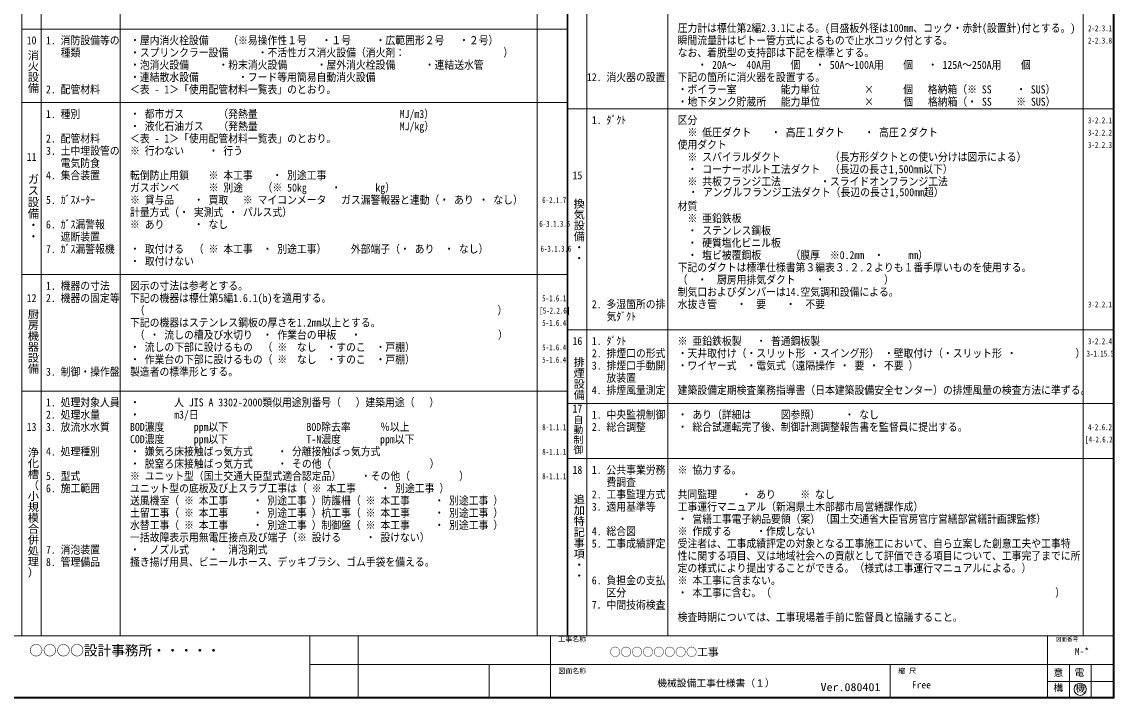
# Model space of a CAD drawing. Units: millimetres on the paper. Extents: x -399 to 402, y -466 to 280.
# Drawn here: x 2 to 402.4, y -274.4 to -26.5 of the extents above; entities that cross this region are included whole.
import ezdxf
from ezdxf.enums import TextEntityAlignment as Align

# ---------------------------------------------------------------- set-up
doc = ezdxf.new("R2010")
doc.units = ezdxf.units.MM
for name, color, linetype, lineweight in [('0-0', 7, 'Continuous', 9), ('0-F', 7, 'Continuous', 9), ('F-0_枠', 2, 'Continuous', 9)]:
    doc.layers.add(name, color=color, linetype=linetype, lineweight=lineweight)
doc.styles.add('@ＭＳ ゴシック', font='')
doc.styles.add('ＭＳ ゴシック', font='')
doc.styles.get('@ＭＳ ゴシック').set_extended_font_data('@MS Gothic')
doc.styles.get('ＭＳ ゴシック').set_extended_font_data('MS Gothic')

msp = doc.modelspace()

# ---------------------------------------------------------------- linework, layer by layer
at = {"layer": '0-0', "color": 2}
for p, q in [((1.893, -29.097), (201.685, -29.097)), ((2.093, -56.097), (201.943, -56.097)), ((202.343, -58.347), (402.193, -58.347)), ((2.093, -119.097), (201.943, -119.097)), ((202.143, -139.347), (402.358, -139.347)), ((2.093, -161.847), (201.943, -161.847)), ((202.143, -166.347), (402.358, -166.347)), ((202.143, -186.597), (402.358, -186.597))]:
    msp.add_line(p, q, dxfattribs=at)
at = {"layer": '0-F', "color": 2}
for p, q in [((-398.207, -251.631), (195.677, -251.631)), ((2.093, -250.047), (2.093, -251.631)), ((9.093, -250.047), (9.093, -251.631)), ((38.093, -250.047), (38.093, -251.631)), ((107.542, -251.631), (107.542, -274.047)), ((190.943, -250.047), (190.943, -251.631)), ((195.677, -251.631), (195.875, -251.631)), ((195.792, -251.631), (195.792, -274.047)), ((195.875, -251.631), (393.792, -251.631)), ((201.943, -250.047), (201.943, -251.631)), ((202.143, -250.047), (202.143, -251.631)), ((209.143, -250.047), (209.143, -251.631)), ((238.815, -249.915), (238.815, -251.631)), ((377.993, -251.631), (377.993, -274.047)), ((390.993, -250.047), (390.993, -251.631)), ((393.792, -251.631), (401.993, -251.631)), ((107.542, -262.131), (393.792, -262.131)), ((320.259, -262.515), (320.259, -262.131)), ((320.259, -262.515), (320.259, -274.047)), ((393.792, -262.131), (401.993, -262.131)), ((401.993, -274.047), (-398.207, -274.047))]:
    msp.add_line(p, q, dxfattribs=at)
at = {"layer": '0-F', "color": 3}
for p, q in [((125.292, -251.631), (125.292, -274.047)), ((173.292, -262.131), (173.292, -274.047)), ((385.993, -262.131), (385.993, -274.047)), ((393.993, -262.131), (393.993, -274.047)), ((377.993, -268.281), (401.993, -268.281))]:
    msp.add_line(p, q, dxfattribs=at)
at = {"layer": '0-F'}
msp.add_line((393.792, -274.047), (-398.207, -274.047), dxfattribs=at)
at = {"layer": '0-F', "color": 2}
msp.add_circle((389.942, -271.201), 2.235, dxfattribs=at)
at = {"layer": 'F-0_枠'}
for p, q in [((2.093, -250.047), (2.093, 279.153)), ((9.093, -250.047), (9.093, 279.153)), ((38.093, -250.047), (38.093, 279.153)), ((190.943, 279.153), (190.943, -250.047)), ((201.943, 279.153), (201.943, -250.047)), ((202.143, 279.153), (202.143, -250.047)), ((209.143, 279.153), (209.143, -250.047)), ((238.815, 279.498), (238.815, -250.047)), ((390.993, 279.153), (390.993, -250.047)), ((401.993, -274.047), (401.993, 279.153)), ((402.193, -274.247), (402.193, 279.353)), ((402.393, -274.447), (402.393, 279.553)), ((402.393, -274.447), (-398.607, -274.447)), ((402.193, -274.247), (-398.407, -274.247))]:
    msp.add_line(p, q, dxfattribs=at)

# ---------------------------------------------------------------- texts
at = {"layer": '0-0', "style": 'ＭＳ ゴシック'}
for s, height, width, p in [('\u3000圧力計は標仕第2編2.3.1による。(目盛板外径は100mm、コック・赤針(設置針)付とする。)', 2.933, 0.9, (238.815, -31.097)), ('2-2.3.1', 2.199, 0.7, (392.818, -30.597)), ('10', 2.933, 0.9, (3.818, -35.597)), (' 1. 消防設備等の', 2.933, 0.9, (9.093, -35.597)), ('\u3000・屋内消火栓設備    （※易操作性１号 \u3000・１号 \u3000\u3000・広範囲形２号 \u3000・２号）', 2.933, 0.9, (38.093, -35.597)), ('\u3000瞬間流量計はピトー管方式によるもので止水コック付とする。', 2.933, 0.9, (238.815, -35.597)), ('    種類', 2.933, 0.9, (9.093, -40.097)), ('  ・スプリンクラー設備\u3000\u3000\u3000・不活性ガス消火設備（消火剤：\u3000\u3000\u3000\u3000\u3000\u3000\u3000\u3000\u3000\u3000）', 2.933, 0.9, (38.093, -40.097)), ('\u3000なお、着脱型の支持部は下記を標準とする。', 2.933, 0.9, (238.815, -40.097)), ('2-2.3.8', 2.199, 0.7, (392.818, -35.097)), ('  ・泡消火設備\u3000\u3000\u3000・粉末消火設備\u3000\u3000\u3000・屋外消火栓設備\u3000\u3000\u3000・連結送水管', 2.933, 0.9, (38.093, -44.597)), ('\u3000\u3000\u3000・ 20A～  40A用    個   ・ 50A～100A用    個   ・ 125A～250A用    個', 2.933, 0.9, (238.815, -44.597)), ('  ・連結散水設備        ・フード等用簡易自動消火設備', 2.933, 0.9, (38.093, -49.097)), ('12. 消火器の設置', 2.933, 0.9, (209.143, -49.097)), ('\u3000下記の箇所に消火器を設置する。', 2.933, 0.9, (238.815, -49.097)), (' 2. 配管材料', 2.933, 0.9, (9.093, -53.597)), ('\u3000＜表 - 1＞「使用配管材料一覧表」のとおり。', 2.933, 0.9, (38.093, -53.597)), ('\u3000・ボイラー室         能力単位         ×      個   格納箱（※ SS     ・ SUS）', 2.933, 0.9, (238.815, -53.597)), ('\u3000・地下タンク貯蔵所   能力単位         ×      個   格納箱（・ SS     ※ SUS）', 2.933, 0.9, (238.815, -58.097)), (' 1. 種別', 2.933, 0.9, (9.093, -62.597)), ('\u3000・ 都市ガス       （発熱量                             MJ/m3）', 2.933, 0.9, (38.093, -62.597)), ('\u3000・ 液化石油ガス   （発熱量                             MJ/kg）', 2.933, 0.9, (38.093, -67.097)), (' 1. ﾀﾞｸﾄ', 2.933, 0.9, (209.143, -64.847)), ('\u3000区分', 2.933, 0.9, (238.815, -64.847)), ('3-2.2.1', 2.199, 0.7, (392.818, -64.347)), (' 2. 配管材料', 2.933, 0.9, (9.093, -71.597)), ('\u3000＜表 - 1＞「使用配管材料一覧表」のとおり。', 2.933, 0.9, (38.093, -71.597)), ('\u3000\u3000※ 低圧ダクト\u3000\u3000・ 高圧１ダクト\u3000\u3000・ 高圧２ダクト', 2.933, 0.9, (238.815, -69.347)), ('3-2.2.2', 2.199, 0.7, (392.818, -68.847)), (' 3. 土中埋設管の', 2.933, 0.9, (9.093, -76.097)), ('\u3000※ 行わない     ・ 行う', 2.933, 0.9, (38.093, -76.097)), ('\u3000使用ダクト', 2.933, 0.9, (238.815, -73.847)), ('3-2.2.3', 2.199, 0.7, (392.818, -73.347)), ('11', 2.933, 0.9, (3.818, -78.347)), ('\u3000\u3000※ スパイラルダクト\u3000\u3000\u3000\u3000\u3000（長方形ダクトとの使い分けは図示による）', 2.933, 0.9, (238.815, -78.347)), (' \u3000 電気防食', 2.933, 0.9, (9.093, -80.597)), ('\u3000\u3000・ コーナーボルト工法ダクト  （長辺の長さ1,500mm以下）', 2.933, 0.9, (238.815, -82.847)), (' 4. 集合装置', 2.933, 0.9, (9.093, -85.097)), ('\u3000転倒防止用鎖    ※ 本工事    ・ 別途工事', 2.933, 0.9, (38.093, -85.097)), ('15', 2.933, 0.9, (203.868, -85.097)), ('\u3000\u3000※ 共板フランジ工法\u3000\u3000\u3000\u3000・スライドオンフランジ工法', 2.933, 0.9, (238.815, -87.347)), ('\u3000ガスボンベ\u3000\u3000\u3000※ 別途  \u3000（※ 50kg     ・     \u3000kg）', 2.933, 0.9, (38.093, -89.597)), ('\u3000 \u3000・ アングルフランジ工法ダクト（長辺の長さ1,500mm超）', 2.933, 0.9, (237.308, -91.277)), (' 5. ｶﾞｽﾒｰﾀｰ', 2.933, 0.9, (9.093, -94.097)), ('\u3000※ 貸与品    ・ 買取   ※ マイコンメータ \u3000ガス漏警報器と連動（・ あり ・ なし）\u3000', 2.933, 0.9, (38.093, -94.097)), ('6-2.1.7', 2.199, 0.7, (192.768, -93.597)), ('  計量方式（・ 実測式 ・ パルス式）', 2.933, 0.9, (38.093, -98.597)), ('\u3000材質', 2.933, 0.9, (238.815, -96.347)), (' 6. ｶﾞｽ漏警報', 2.933, 0.9, (9.093, -103.097)), ('\u3000※ あり      ・ なし', 2.933, 0.9, (38.093, -103.097)), ('6-3.1.3.5', 2.199, 0.7, (191.709, -102.275)), ('\u3000\u3000※ 亜鉛鉄板', 2.933, 0.9, (238.815, -100.847)), ('    遮断装置', 2.933, 0.9, (9.093, -107.597)), ('\u3000\u3000・ ステンレス鋼板', 2.933, 0.9, (238.815, -105.347)), (' 7. ｶﾞｽ漏警報機', 2.933, 0.9, (9.093, -112.097)), ('\u3000・ 取付ける  （ ※ 本工事  ・ 別途工事）     外部端子（・ あり  ・ なし）', 2.933, 0.9, (38.093, -112.097)), ('\u3000\u3000・ 硬質塩化ビニル板', 2.933, 0.9, (238.815, -109.847)), ('6-3.1.3.6', 2.199, 0.7, (192.16, -111.402)), ('\u3000\u3000・ 塩ビ被覆鋼板      （膜厚\u3000※0.2mm\u3000・     mm）', 2.933, 0.9, (238.815, -114.347)), ('\u3000・ 取付けない', 2.933, 0.9, (38.093, -116.597)), ('\u3000下記のダクトは標準仕様書第３編表３.２.２よりも１番手厚いものを使用する。', 2.933, 0.9, (238.815, -118.847)), ('\u3000（\u3000・\u3000厨房用排気ダクト\u3000\u3000・\u3000\u3000\u3000\u3000\u3000\u3000）', 2.933, 0.9, (238.815, -123.347)), (' 1. 機器の寸法', 2.933, 0.9, (9.093, -125.597)), ('\u3000図示の寸法は参考とする。', 2.933, 0.9, (38.093, -125.597)), ('\u3000制気口およびダンパーは14.空気調和設備による。', 2.933, 0.9, (238.815, -127.847)), ('12', 2.933, 0.9, (3.818, -130.097)), (' 2. 機器の固定等', 2.933, 0.9, (9.093, -130.097)), ('\u3000下記の機器は標仕第5編1.6.1(b)を適用する。', 2.933, 0.9, (38.093, -130.097)), ('5-1.6.1', 2.199, 0.7, (192.768, -129.597)), (' 2. 多湿箇所の排', 2.933, 0.9, (209.143, -132.347)), ('\u3000水抜き管\u3000\u3000・\u3000要\u3000\u3000・\u3000不要', 2.933, 0.9, (238.815, -132.347)), ('   （                                                                        ）', 2.933, 0.9, (38.093, -134.597)), ('[5-2.2.6]', 2.199, 0.7, (191.718, -134.097)), ('3-2.2.1', 2.199, 0.7, (392.818, -131.847)), ('\u3000下記の機器はステンレス鋼板の厚さを1.2mm以上とする。', 2.933, 0.9, (38.093, -139.097)), ('5-1.6.4', 2.199, 0.7, (192.768, -138.597)), ('\u3000\u3000気ﾀﾞｸﾄ', 2.933, 0.9, (209.143, -136.847)), ('   （ ・ 流しの槽及び水切り\u3000・ 作業台の甲板\u3000 ・                            ）', 2.933, 0.9, (38.093, -143.597)), ('\u3000・ 流しの下部に設けるもの  （ ※  なし\u3000・すのこ\u3000・戸棚）', 2.933, 0.9, (38.093, -148.097)), ('16', 2.933, 0.9, (203.868, -145.847)), (' 1. ﾀﾞｸﾄ', 2.933, 0.9, (209.143, -145.847)), ('\u3000※ 亜鉛鉄板製   ・ 普通鋼板製', 2.933, 0.9, (238.815, -145.847)), ('3-2.2.4', 2.199, 0.7, (392.818, -145.347)), ('5-1.6.4', 2.199, 0.7, (192.768, -147.597)), (' 2. 排煙口の形式', 2.933, 0.9, (209.143, -150.347)), ('\u3000・天井取付け（・スリット形 ・スイング形） ・壁取付け（・スリット形 ・            ）', 2.933, 0.9, (238.815, -150.347)), ('3-1.15.5', 2.199, 0.7, (392.293, -149.847)), ('\u3000・ 作業台の下部に設けるもの（ ※  なし\u3000・すのこ\u3000・戸棚）', 2.933, 0.9, (38.093, -152.597)), ('5-1.6.4', 2.199, 0.7, (192.768, -152.097)), (' 3. 排煙口手動開', 2.933, 0.9, (209.143, -154.847)), ('\u3000・ワイヤー式  ・電気式（遠隔操作 ・ 要 ・ 不要 ）', 2.933, 0.9, (238.815, -154.847)), (' 3. 制御・操作盤', 2.933, 0.9, (9.093, -157.097)), ('\u3000製造者の標準形とする。', 2.933, 0.9, (38.093, -157.097)), ('    放装置', 2.933, 0.9, (209.143, -159.347)), (' 4. 排煙風量測定', 2.933, 0.9, (209.143, -163.847)), ('\u3000建築設備定期検査業務指導書（日本建築設備安全センター）の排煙風量の検査方法に準ずる。', 2.933, 0.9, (238.815, -163.847)), (' 1. 処理対象人員', 2.933, 0.9, (9.093, -168.347)), ('\u3000・       人 JIS A 3302-2000類似用途別番号（   ）建築用途（   ）', 2.933, 0.9, (38.093, -168.347)), ('17', 2.933, 0.9, (203.868, -170.597)), (' 2. 処理水量', 2.933, 0.9, (9.093, -172.847)), ('\u3000・       m3/日', 2.933, 0.9, (38.093, -172.847)), (' 1. 中央監視制御', 2.933, 0.9, (209.143, -172.847)), ('\u3000・ あり（詳細は      図参照）     ・ なし', 2.933, 0.9, (238.815, -172.847)), ('13', 2.933, 0.9, (3.818, -177.347)), (' 3. 放流水水質', 2.933, 0.9, (9.093, -177.347)), ('\u3000BOD濃度      ppm以下                BOD除去率      ％以上', 2.933, 0.9, (38.093, -177.347)), ('8-1.1.1', 2.199, 0.7, (192.768, -176.847)), (' 2. 総合調整', 2.933, 0.9, (209.143, -177.347)), ('\u3000・ 総合試運転完了後、制御計測調整報告書を監督員に提出する。', 2.933, 0.9, (238.815, -177.347)), ('4-2.6.2', 2.199, 0.7, (392.818, -176.847)), ('\u3000COD濃度      ppm以下                T-N濃度        ppm以下', 2.933, 0.9, (38.093, -181.847)), ('[4-2.6.2]', 2.199, 0.7, (391.768, -181.347)), (' 4. 処理種別', 2.933, 0.9, (9.093, -186.347)), ('\u3000・ 嫌気ろ床接触ばっ気方式     ・ 分離接触ばっ気方式', 2.933, 0.9, (38.093, -186.347)), ('8-1.1.1', 2.199, 0.7, (192.768, -185.847)), ('\u3000・ 脱窒ろ床接触ばっ気方式\u3000\u3000 ・ その他（\u3000\u3000\u3000\u3000\u3000\u3000\u3000\u3000\u3000\u3000）', 2.933, 0.9, (38.093, -190.847)), (' 5. 型式', 2.933, 0.9, (9.093, -195.347)), ('\u3000※ ユニット型（国土交通大臣型式適合認定品）\u3000\u3000・その他（\u3000\u3000\u3000\u3000\u3000）', 2.933, 0.9, (38.093, -195.347)), ('8-1.1.1', 2.199, 0.7, (192.768, -194.847)), ('18', 2.933, 0.9, (203.868, -193.097)), (' 1. 公共事業労務', 2.933, 0.9, (209.143, -193.097)), ('\u3000※ 協力する。', 2.933, 0.9, (238.815, -193.097)), (' 6. 施工範囲', 2.933, 0.9, (9.093, -199.847)), ('\u3000ユニット型の底板及び上スラブ工事は（ ※ 本工事     ・ 別途工事 ）', 2.933, 0.9, (38.093, -199.847)), ('    費調査', 2.933, 0.9, (209.143, -197.597)), ('\u3000送風機室（ ※ 本工事     ・ 別途工事 ）防護柵（ ※ 本工事     ・ 別途工事 ）', 2.933, 0.9, (38.093, -204.347)), (' 2. 工事監理方式', 2.933, 0.9, (209.143, -202.097)), ('\u3000共同監理     ・ あり     ※ なし', 2.933, 0.9, (238.815, -202.097)), (' 3. 適用基準等', 2.933, 0.9, (209.143, -206.597)), ('\u3000工事運行マニュアル（新潟県土木部都市局営繕課作成）', 2.933, 0.9, (238.815, -206.597)), ('\u3000土留工事（ ※ 本工事     ・ 別途工事 ）杭工事（ ※ 本工事     ・ 別途工事 ）', 2.933, 0.9, (38.093, -208.847)), ('\u3000・ 営繕工事電子納品要領（案）（国土交通省大臣官房官庁営繕部営繕計画課監修）', 2.933, 0.9, (238.815, -211.097)), ('\u3000水替工事（ ※ 本工事     ・ 別途工事 ）制御盤（ ※ 本工事     ・ 別途工事 ）', 2.933, 0.9, (38.093, -213.347)), (' 4. 総合図', 2.933, 0.9, (209.143, -215.597)), ('\u3000※ 作成する     ・作成しない', 2.933, 0.9, (238.815, -215.597)), ('\u3000一括故障表示用無電圧接点及び端子（※ 設ける     ・ 設けない）', 2.933, 0.9, (38.093, -217.847)), (' 5. 工事成績評定', 2.933, 0.9, (209.143, -220.097)), ('  受注者は、工事成績評定の対象となる工事施工において、自ら立案した創意工夫や工事特', 2.933, 0.9, (238.815, -220.097)), (' 7. 消泡装置', 2.933, 0.9, (9.093, -222.347)), ('\u3000・\u3000ノズル式\u3000\u3000・\u3000消泡剤式', 2.933, 0.9, (38.093, -222.347)), (' 8. 管理備品', 2.933, 0.9, (9.093, -226.847)), ('\u3000掻き揚げ用具、ビニールホース、デッキブラシ、ゴム手袋を備える。', 2.933, 0.9, (38.093, -226.847)), ('\u3000性に関する項目、又は地域社会への貢献として評価できる項目について、工事完了までに所', 2.933, 0.9, (238.815, -224.597)), ('\u3000定の様式により提出することができる。（様式は工事運行マニュアルによる。）', 2.933, 0.9, (238.815, -229.097)), (' 6. 負担金の支払', 2.933, 0.9, (209.143, -233.597)), ('\u3000※ 本工事に含まない。', 2.933, 0.9, (238.815, -233.597)), ('    区分', 2.933, 0.9, (209.143, -238.097)), ('\u3000・ 本工事に含む。（                                                          ）', 2.933, 0.9, (238.815, -238.097)), (' 7．中間技術検査', 2.933, 0.9, (209.143, -242.597)), ('\u3000検査時期については、工事現場着手前に監督員と協議すること。', 2.933, 0.9, (238.815, -247.097))]:
    msp.add_text(s, height=height, dxfattribs=dict(at, width=width)).set_placement(p, align=Align.BOTTOM_LEFT)
at = {"layer": '0-0', "style": '@ＭＳ ゴシック'}
for s, p in [('消火設備', (3.843, -36.697)), ('換気設備・・', (203.893, -91.097)), ('厨房機器設備', (3.843, -131.597)), ('排煙設備', (203.893, -149.197)), ('浄化槽（小規模合併処理）', (3.843, -182.297)), ('追加特記事項・・', (203.893, -199.497))]:
    msp.add_text(s, height=2.933, rotation=270, dxfattribs=at).set_placement(p, align=Align.BOTTOM_LEFT)
at = {"layer": '0-0', "style": '@ＭＳ ゴシック', "width": 1.05}
for s, height, p in [('  ガス設備・・', 2.933, (3.843, -77.797)), ('自動制御', 2.566, (203.893, -170.447))]:
    msp.add_text(s, height=height, rotation=270, dxfattribs=at).set_placement(p, align=Align.BOTTOM_LEFT)
at = {"layer": '0-F', "color": 4, "style": 'ＭＳ ゴシック'}
for s, height, p in [('工事名称', 1.833, (198.653, -254.281)), ('図面番号', 1.466, (380.993, -254.031)), ('図面名称', 1.833, (198.653, -265.881)), ('縮 尺', 1.833, (323.259, -265.881))]:
    msp.add_text(s, height=height, dxfattribs=at).set_placement(p, align=Align.BOTTOM_LEFT)
at = {"layer": '0-F', "color": 3, "style": 'ＭＳ ゴシック'}
for s, height, p in [('○○○○設計事務所・・・・・', 3.666, (4.802, -259.883)), ('○○○○○○○○工事', 2.933, (217.506, -259.883)), ('M-*', 2.566, (387.972, -259.331)), ('意', 2.566, (380.157, -267.194)), ('電', 2.566, (387.879, -267.056)), ('機械設備工事仕様書（１）', 2.566, (234.893, -270.984)), ('Free', 2.566, (328.259, -271.631)), ('構', 2.566, (380.111, -272.71)), ('機', 2.566, (388.155, -272.894))]:
    msp.add_text(s, height=height, dxfattribs=at).set_placement(p, align=Align.BOTTOM_LEFT)
at = {"layer": '0-F', "color": 3, "style": 'ＭＳ ゴシック', "width": 1.1}
msp.add_text('Ver.080401', height=2.933, dxfattribs=at).set_placement((294.782, -272.748), align=Align.BOTTOM_LEFT)

doc.saveas('drawing.dxf')
